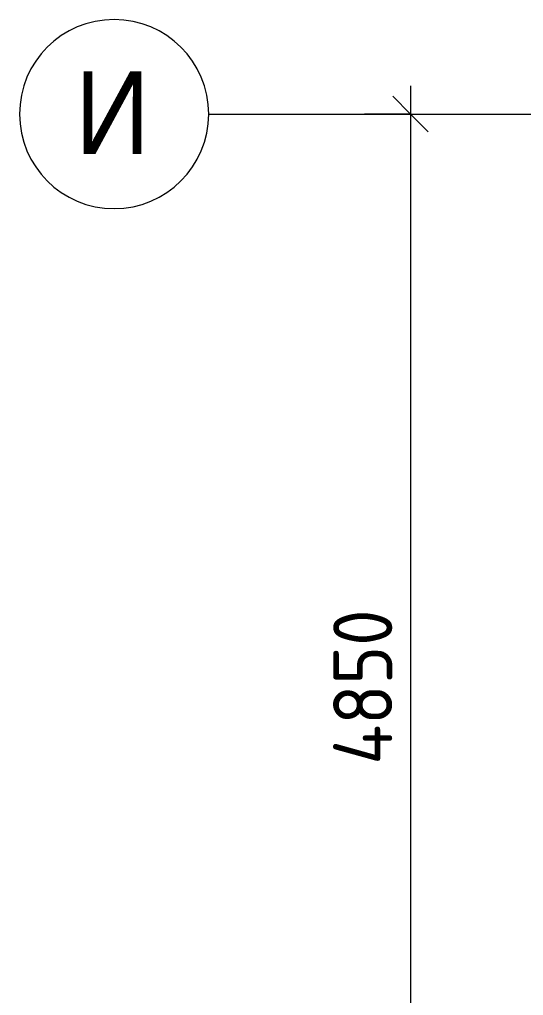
# Model space of a CAD drawing. Header units: millimetres. Extents: x 63432 to 177405, y -1987 to 27578.
# Drawn here: x 64032 to 66163, y 23270 to 27400 of the extents above; entities that cross this region are included whole.
import ezdxf

# ---------------------------------------------------------------- set-up
doc = ezdxf.new("R2010")
doc.units = ezdxf.units.MM
for name, color, linetype, lineweight in [('A-ANNO-DIMS', 7, 'Continuous', 9), ('A-ANNO-DIMS-100', 7, 'Continuous', 9), ('Оси', 7, 'Continuous', 9), ('Оси-1', 7, 'Continuous', 20)]:
    doc.layers.add(name, color=color, linetype=linetype, lineweight=lineweight)
doc.styles.add('Arial', font='arial.ttf', dxfattribs={"width": 0.9, "height": 350})
doc.styles.add('ISOCPEUR', font='isocpeur.ttf', dxfattribs={"width": 0.9, "height": 250})
doc.dimstyles.new('ISO-2_5_0_9К_БОЛЬШОЙ', dxfattribs={"dimscale": 304.8, "dimtxt": 248.995294, "dimasz": 0.492126, "dimexe": 0.393701, "dimexo": 0.984252, "dimgap": 0, "dimtad": 1, "dimdec": 0, "dimrnd": 10, "dimzin": 0, "dimdsep": 46, "dimtxsty": 'ISOCPEUR', "dimblk1": 'OBLIQUE', "dimblk2": 'OBLIQUE', "dimsah": 1, "dimcen": 0.09, "dimdle": 0.393701, "dimazin": 0, "dimtfac": 1, "dimtdec": 4, "dimtix": 1, "dimtmove": 0, "dimatfit": 3, "dimfxl": 1, "dimtvp": 1, "dimtolj": 1, "dimtzin": 0, "dimarcsym": 2})

# ---------------------------------------------------------------- blocks, each defined once
blk = doc.blocks.new('Ось сетки - D8-29747960-План разверток пом_3_12_ Этаж 3')
at = {"layer": 'Оси-1'}
for start, end in [(360, 180), (180, 360)]:
    blk.add_arc((0, 0), 4, start, end, dxfattribs=at)
blk = doc.blocks.new('DIMBLOCK1-План разверток пом_3_12_ Этаж 3')
at = {"layer": 'A-ANNO-DIMS-100'}
for p, q in [((65684.9, 27120), (65684.9, 22150)), ((65491, 27000), (65804.9, 27000)), ((65684.9, 27000), (65491, 27000)), ((65491, 22150), (65804.9, 22150)), ((65684.9, 22150), (65491, 22150))]:
    blk.add_line(p, q, dxfattribs=at)
at = {"layer": 'A-ANNO-DIMS-100', "lineweight": 20}
for p, q in [((65684.9, 27000), (65609.9, 27075)), ((65684.9, 27000), (65759.9, 26925)), ((65684.9, 22150), (65609.9, 22225)), ((65684.9, 22150), (65759.9, 22075))]:
    blk.add_line(p, q, dxfattribs=at)
at = {"layer": 'A-ANNO-DIMS-100', "color": 0, "insert": (65358.3, 24247), "char_height": 250, "width": 787.208, "attachment_point": 1, "rotation": 90, "line_spacing_factor": 1.149209, "style": 'ISOCPEUR'}
blk.add_mtext('4850', dxfattribs=at)
blk = doc.blocks.new('_Oblique')
at = {"color": 0, "linetype": 'ByBlock', "lineweight": -2}
blk.add_line((-0.5, -0.5), (0.5, 0.5), dxfattribs=at)

msp = doc.modelspace()

# ---------------------------------------------------------------- linework, layer by layer
at = {"layer": 'Оси'}
msp.add_line((64831.7, 27000), (67331.7, 27000), dxfattribs=at)

# ---------------------------------------------------------------- block references
at = {"layer": 'Оси-1', "xscale": 99.99999999999993, "yscale": 99.99999999999993, "zscale": 99.99999999999993, "rotation": 269.9999999999994}
msp.add_blockref('Ось сетки - D8-29747960-План разверток пом_3_12_ Этаж 3', (64431.7, 27000), dxfattribs=at)

# ---------------------------------------------------------------- texts
at = {"layer": 'Оси', "insert": (64267.2, 27181), "char_height": 350, "width": 389.62, "attachment_point": 1, "style": 'Arial'}
msp.add_mtext('\\fArial|b0|i0|c204|p34|;\\W.9;И', dxfattribs=at)

# ---------------------------------------------------------------- dimensions: what is measured, and where the dimension line sits
at = {"layer": 'A-ANNO-DIMS'}
dim = msp.add_linear_dim(base=(65684.9, 22150), p1=(65791, 27000), p2=(65791, 22150), angle=90, dimstyle='ISO-2_5_0_9К_БОЛЬШОЙ', override={"dimpost": '<>', "dimfxl": 4849.999753}, dxfattribs=at)
dim.commit()
dim.dimension.update_dxf_attribs({"geometry": 'DIMBLOCK1-План разверток пом_3_12_ Этаж 3', "text_midpoint": (65559.9, 24575)})

doc.saveas('drawing.dxf')
